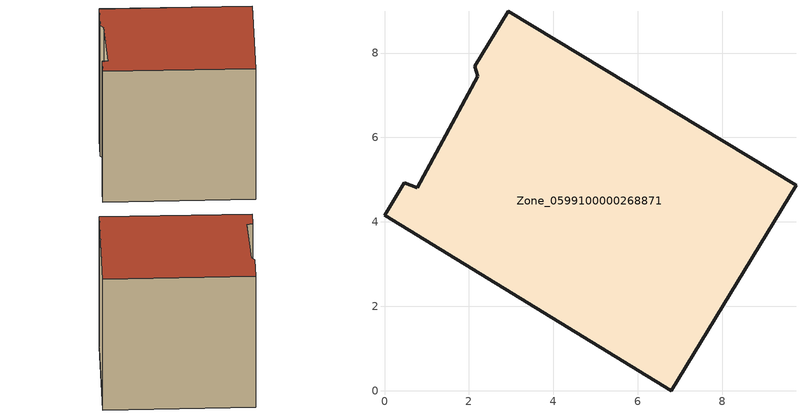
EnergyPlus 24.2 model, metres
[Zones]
Zone_0599100000268871
 floor ground (C_G): 2.14,7.69 2.93,8.99 9.75,4.87 6.8,0 0,4.16 0.47,4.93 0.78,4.81 2.21,7.45 z0
 wall outside (C_F): 6.8,0 9.75,4.87 2.93,8.99 2.14,7.69 2.21,7.45 0.78,4.81 0.47,4.93 0,4.16 6.8,0 z0:8.31
 roof outside (C_R): 2.93,8.99 2.14,7.69 2.21,7.45 0.78,4.81 0.47,4.93 0,4.16 6.8,0 9.75,4.87 z8.31
[BUILDING]
Pand.0599100000268871: North Axis=0; Terrain=City; Loads Convergence Tolerance Value=0.04; Temperature Convergence Tolerance Value=0.4; Solar Distribution=FullExterior; Maximum Number of Warmup Days=25; Minimum Number of Warmup Days=1
[Site:Location]
Rotterdam.The.Hague.AP_ZH_NLD Design_Conditions: Latitude=51.96; Longitude=4.45; Time Zone=1; Elevation=-4.5
[SITE:GROUNDTEMPERATURE:BUILDINGSURFACE]
18, 18, 18, 18, 18, 18, 18, 18, 18, 18, 18, 18
[MATERIAL] Thermal Absorptance=0.9; Solar Absorptance=0.7; Visible Absorptance=0.7
Name | Roughness | Thickness | Conductivity | Density | Specific Heat
G.TC.1946-1964 | MediumSmooth | 0.15 | 1 | 540 | 1210
F.TC.1946-1964 | Rough | 0.3 | 0.857143 | 1920 | 840
R.TC.1946-1964 | MediumRough | 0.2 | 0.235294 | 1500 | 1000
[CONSTRUCTION]
C_G: G.TC.1946-1964
C_F: F.TC.1946-1964
C_R: R.TC.1946-1964
[ZONE]
Zone_0599100000268871: Type=1; Multiplier=1; Ceiling Height=Autocalculate; Volume=Autocalculate; Floor Area=autocalculate; Part of Total Floor Area=Yes
[ZONEINFILTRATION:DESIGNFLOWRATE]
Infil_Zone_0599100000268871: Zone or ZoneList or Space or SpaceList=Zone_0599100000268871; Schedule=AlwaysOn; Design Flow Rate Calculation Method=Flow/Area; Flow Rate per Floor Area=0.003; Constant Term Coefficient=1; Temperature Term Coefficient=0; Velocity Term Coefficient=0; Velocity Squared Term Coefficient=0
[HVACTEMPLATE:ZONE:IDEALLOADSAIRSYSTEM]
Zone_0599100000268871: Maximum Heating Supply Air Temperature=50; Minimum Cooling Supply Air Temperature=13; Maximum Heating Supply Air Humidity Ratio=0.0156; Minimum Cooling Supply Air Humidity Ratio=0.0077; Heating Limit=NoLimit; Cooling Limit=NoLimit; Dehumidification Control Type=ConstantSensibleHeatRatio; Cooling Sensible Heat Ratio=0.7; Dehumidification Setpoint=60; Humidification Control Type=None; Humidification Setpoint=30; Outdoor Air Method=None; Outdoor Air Flow Rate per Person=0.00944; Outdoor Air Flow Rate per Zone Floor Area=0; Outdoor Air Flow Rate per Zone=0; Demand Controlled Ventilation Type=None; Outdoor Air Economizer Type=NoEconomizer; Heat Recovery Type=None; Sensible Heat Recovery Effectiveness=0.7; Latent Heat Recovery Effectiveness=0.65
[ZONECONTROL:THERMOSTAT]
ThermostatControl_Zone_0599100000268871: Zone or ZoneList=Zone_0599100000268871; Control Type Schedule=DualSetpointControlType; Control 1=Thermostat_Zone_0599100000268871; Temperature Difference Between Cutout And Setpoint=0
[THERMOSTATSETPOINT:DUALSETPOINT]
Thermostat_Zone_0599100000268871: Heating Setpoint Temperature Schedule=HeatingSetpoint_Zone_0599100000268871; Cooling Setpoint Temperature Schedule=CoolingSetpoint_Zone_0599100000268871
[SCHEDULE:COMPACT]
HeatingSetpoint_Zone_0599100000268871: Through: 12/31, For: AllDays, Until: 24:00, 21
CoolingSetpoint_Zone_0599100000268871: Through: 12/31, For: AllDays, Until: 24:00, 24
DualSetpointControlType: Through: 12/31, For: AllDays, Until: 24:00, 4
AlwaysOn: Through: 12/31, For: AllDays, Until: 24:00, 1
